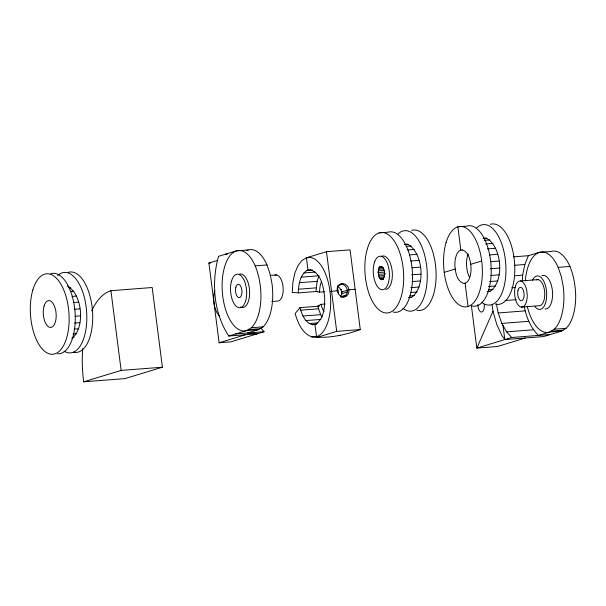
<?xml version="1.0" encoding="UTF-8"?>
<svg xmlns="http://www.w3.org/2000/svg" width="606" height="606" viewBox="0 0 606 606"><rect width="100%" height="100%" fill="white"/><g stroke="black" fill="none" stroke-linecap="round" stroke-linejoin="round"><path stroke-width="0.91" d="M340.39 296.902C342.799 293.493 341.587 288.244 337.625 286.585M300.015 307.636L295.099 313.575C297.91 322.642 301.97 333.149 311.552 336.792C328.066 338.693 344.761 335.179 360.275 329.566L350.063 249.861L326.49 251.679L306.424 257.785L301.796 260.588L297.826 265.89L294.781 273.329L292.88 282.396L292.251 292.471L298.319 292.895C298.523 284.896 299.818 275.344 306.894 270.435L310.272 269.738C321.688 273.329 323.634 287.865 324.695 298.144C324.649 307.151 324.104 318.309 316.059 324.021L312.673 324.725C305.023 322.968 301.803 314.461 300.015 307.636L319.385 306.144M318.961 275.775L317.105 281.328L316.006 291.524L319.498 292.137L324.551 291.744M378.099 272.594L378.886 267.966L379.523 266.981L381.106 266.269C385.348 268.61 385.825 276.313 382.371 279.54L380.704 279.343L379.197 277.434L378.099 272.594L384.484 272.094M522.334 280.608L522.66 275.154L524.849 264.489L528.371 255.709L539.378 252.361L551.172 251.452A40.352 19.233 85.6 0 1 569.951 266.443C573.776 275.866 575.48 285.979 575.7 296.114A40.352 19.233 85.6 0 1 566.057 328.323L561.383 331.156L543.529 336.58L504.836 339.572L476.831 348.094L471.423 305.894M71.872 338.58C85.325 327.558 82.742 294.546 67.357 286.009M408.489 297.697L411.254 297.485C426.215 287.449 423.268 252.77 407.8 244.271L404.444 244.354M487.179 291.622L489.943 291.41C504.904 281.373 501.957 246.687 486.482 238.196L483.133 238.272M319.498 292.137L319.862 287.698A20.172 9.613 85.6 0 1 321.483 281.646M340.534 284.108L342.087 284.214A6.727 5.878 73.1 0 1 347.283 290.297C347.624 292.993 346.344 295.97 343.731 297.046L346.753 295.758A6.727 5.878 73.1 0 0 345.284 284.259A6.727 5.878 73.1 0 0 337.178 290.691L330.028 291.592A39.935 19.036 85.6 0 1 316.529 336.678L311.552 336.792L313.438 336.648M492.08 304.894L492.989 311.196L476.831 348.094L497.458 346.496L525.41 337.996M217.683 260.383L208.888 263.057L219.122 342.761L230.886 341.852L257.33 333.808L247.362 333.035L258.429 329.672L263.11 326.839A40.352 19.233 85.6 0 0 272.071 284.123L270.109 274.003L267.004 264.958A40.352 19.233 85.6 0 0 248.218 249.967L236.431 250.884L218.524 256.323C211.229 282.51 213.57 313.052 228.788 336.012L257.33 333.808L264.072 331.747L260.928 328.21M524.22 306.371C526.296 317.059 530.561 327.77 538.522 335.429L549.589 332.065L554.27 329.232L566.057 328.323M228.788 336.012L246.642 330.581L251.316 327.748L263.11 326.839M325.195 304L320.983 304.326L317.695 306.272L320.657 314.658L322.127 316.938M341.216 296.652L346.155 295.122M341.443 296.978L345.617 295.698M246.528 250.483L248.218 249.967M337.777 285.532L342.087 284.214M341.61 292.016L348.965 289.782L355.116 289.304M341.595 293.766L347.299 292.031M341.686 297.304L346.753 295.758M82.719 348.571A80.696 38.466 85.6 0 0 83.643 381.81L121.139 370.41L162.408 367.221L152.189 287.517L110.921 290.713A80.696 38.466 85.6 0 0 91.642 310.84M444.221 272.367L455.204 269.026M470.718 264.307L481.702 260.966M219.122 342.761L245.475 334.739M162.408 367.221L124.919 378.621L83.651 381.81M360.275 329.566L336.701 331.384L316.635 337.489L314.938 324.255M492.989 311.196L496.746 324.46L501.927 335.663L504.836 339.572L511.669 337.504L550.437 334.482M345.42 296.531C341.549 298 337.557 294.524 337.178 290.691M248.24 329.641L260.08 328.702M379.167 232.893L388.007 232.204A40.352 19.233 85.6 0 1 412.36 271.609A40.352 19.233 85.6 0 1 393.196 312.029M225.424 254.225L227.235 254.088M405.035 244.491L407.8 244.271M483.724 238.408L486.482 238.196M406.543 246.369L411.148 246.013M484.315 240.362L489.837 239.931M208.888 263.057L210.699 262.921M308.015 270.208L306.424 257.785L308.31 257.641M407.83 249.945L414.277 249.445M485.603 243.938L492.966 243.37M258.429 329.672L246.642 330.581A40.352 19.233 85.6 0 1 222.75 275.745A40.352 19.233 85.6 0 1 255.217 265.867L267.004 264.958M409.603 254.914L416.973 254.346M487.368 248.907L495.655 248.271M410.747 261.012L419.041 260.375M489.436 254.937L497.731 254.293M68.932 287.888L70.705 287.752M306.894 270.435L312.476 270.003M270.011 275.435L276.48 274.935M379.523 266.981L382.257 266.769M303.826 272.965L314.991 272.102M513.524 256.853L528.371 255.709M70.281 291.463L73.834 291.183M378.886 267.966L383.446 267.61M378.417 269.291L383.893 268.867M412.057 267.761L420.344 267.117M490.746 261.686L499.033 261.042M378.152 270.867L384.537 270.374M301.28 277.147L318.029 275.851M72.084 296.425L76.53 296.084M378.265 274.336L385.56 273.776M514.645 265.276L524.849 264.489M378.636 275.988L384.113 275.571M299.425 282.691L317.105 281.328M411.588 274.836L420.799 274.124M490.277 268.761L499.488 268.049M379.197 277.434L384.666 277.018M379.901 278.578L383.545 278.298M73.265 302.523L78.598 302.114M380.704 279.343L383.439 279.131M381.545 279.669L383.371 279.525M525.319 280.836A40.352 19.233 85.6 0 1 538.499 252.679A40.352 19.233 85.6 0 1 558.164 267.352L569.951 266.443M298.394 289.236L316.074 287.865M412.088 281.555L420.375 280.911M490.769 275.472L499.064 274.836M74.576 309.272L79.901 308.855M514.312 275.798L522.66 275.154M298.319 292.895L317.688 291.395M340.92 289.683L341.617 289.63M410.807 287.661L419.094 287.017M489.489 281.578L497.784 280.942M520.486 280.972L538.03 279.616M75.03 316.279L80.356 315.862M271.783 301.493L277.328 301.061A13.112 6.249 85.6 0 0 283.093 287.024A13.112 6.249 85.6 0 0 274.859 275.192M410.595 292.524L417.049 292.031M488.368 286.517L495.731 285.949M511.759 287.767L515.464 287.486M409.77 295.955L414.375 295.599M488.459 289.88L493.057 289.524M74.599 323.066L79.931 322.65M300.629 310.189L318.309 308.825M74.205 329.103L78.651 328.755M302.977 316.029L320.657 314.658M505.169 300.531L516.304 299.667M73.046 334.042L76.606 333.77M72.152 337.474L73.932 337.337M305.909 320.582L320.794 319.438M309.211 323.551L317.589 322.907M521.334 307.098A13.112 6.249 85.6 0 0 526.152 288.145A13.112 6.249 85.6 0 0 515.244 286.865A13.112 6.249 85.6 0 0 521.334 307.098L538.878 305.742A13.112 6.249 85.6 0 0 544.642 291.706A13.112 6.249 85.6 0 0 536.416 279.874M312.673 324.725L316.4 324.437M496.428 303.947L498.208 312.961L525.107 310.878M235.575 333.951L264.072 331.747M498.208 312.961L501.836 323.399L528.743 321.316M501.836 323.399L506.548 331.853L533.447 329.77M551.24 331.096L563.088 330.209M487.429 291.471L489.943 291.41M409.095 297.538L411.254 297.485M338.519 335.436L340.208 335.671M506.548 331.853L511.669 337.504M558.164 267.352L561.27 276.397L563.232 286.517A40.352 19.233 85.6 0 1 554.27 329.232M255.217 265.867C259.057 275.291 260.785 285.396 260.959 295.539A40.352 19.233 85.6 0 1 251.316 327.748M320.983 304.326L322.074 307.712A20.172 9.613 85.6 0 0 324.036 311.522M502.965 325.422L504.836 339.572M460.848 250.164L457.856 226.811L466.696 226.129A40.352 19.233 85.6 0 1 491.049 265.534A40.352 19.233 85.6 0 1 471.885 305.947M465.075 283.161L468.067 306.515M326.49 251.679L336.701 331.384M110.921 290.713L121.139 370.41M341.807 291.418L342.095 294.099M57.623 275.639A40.352 19.233 85.6 0 1 86.522 310.461A40.352 19.233 85.6 0 1 64.107 351.185M68.198 272.352A40.352 19.233 85.6 0 1 92.551 311.757A40.352 19.233 85.6 0 1 73.379 352.169M50.752 273.7A40.352 19.233 85.6 0 1 74.977 311.348A40.352 19.233 85.6 0 1 57.623 353.783M541.87 275.791A16.809 8.014 85.6 0 1 552.422 290.963A16.809 8.014 85.6 0 1 545.029 308.962M532.492 280.161A16.809 8.014 85.6 0 1 543.362 280.449A16.809 8.014 85.6 0 1 545.521 303.053A16.809 8.014 85.6 0 1 535.03 306.697M558.891 331.558A40.352 19.233 85.6 0 0 561.383 331.156L549.589 332.065A40.352 19.233 85.6 0 1 527.258 306.265M484.217 304.439A6.727 3.204 85.6 0 1 481.528 312.098A6.727 3.204 85.6 0 1 477.854 304.591M306.424 257.785A39.935 19.036 85.6 0 1 330.028 291.592M337.292 287.024A20.172 9.613 85.6 0 1 338.618 293.736M239.597 274.079A16.809 8.014 85.6 0 1 249.611 291.675A16.809 8.014 85.6 0 1 240.673 307.06M219.736 316.105A16.809 8.014 85.6 0 1 214.774 290.471M381.325 256.482A16.809 8.014 85.6 0 1 392.044 270.049A16.809 8.014 85.6 0 1 385.863 289.471M398.066 233.901A40.352 19.233 85.6 0 1 427.101 270.473A40.352 19.233 85.6 0 1 402.899 308.28M411.588 230.386A40.352 19.233 85.6 0 1 435.941 269.791A40.352 19.233 85.6 0 1 416.769 310.204M490.277 224.311A40.352 19.233 85.6 0 1 514.63 263.708A40.352 19.233 85.6 0 1 495.458 304.129M469.286 276.934A16.809 8.014 85.6 0 1 468.18 254.005M476.755 227.826A40.352 19.233 85.6 0 1 505.79 264.39A40.352 19.233 85.6 0 1 481.588 302.205M462.416 249.914L460.348 250.24A16.809 8.014 85.6 0 0 454.886 265.716C455.47 272.094 456.598 280.926 463.507 283.411L465.575 283.085A16.809 8.014 85.6 0 0 471.036 267.61C470.453 261.239 469.324 252.407 462.416 249.914M32.86 289.873A40.352 19.233 85.6 0 0 49.806 353.995A40.352 19.233 85.6 0 0 66.508 298.205A40.352 19.233 85.6 0 0 32.86 289.873M44.102 305.977A13.453 6.408 85.6 0 0 49.753 327.346A13.453 6.408 85.6 0 0 55.32 308.749A13.453 6.408 85.6 0 0 44.102 305.977M518.001 290.357A6.727 3.204 85.6 0 0 521.13 300.735A6.727 3.204 85.6 0 0 523.599 291.016A6.727 3.204 85.6 0 0 518.001 290.357M235.825 287.274A6.727 3.204 85.6 0 0 238.946 297.644A6.727 3.204 85.6 0 0 241.415 287.926A6.727 3.204 85.6 0 0 235.825 287.274M231.325 281.767A16.809 8.014 85.6 0 0 239.135 307.704A16.809 8.014 85.6 0 0 245.309 283.403A16.809 8.014 85.6 0 0 231.325 281.767M374.591 262.012A16.809 8.014 85.6 0 0 380.81 289.448A16.809 8.014 85.6 0 0 388.582 267.443A16.809 8.014 85.6 0 0 374.591 262.012M367.41 248.596A40.352 19.233 85.6 0 0 384.355 312.711A40.352 19.233 85.6 0 0 401.058 256.921A40.352 19.233 85.6 0 0 367.41 248.596M446.099 242.514A40.352 19.233 85.6 0 0 463.045 306.628A40.352 19.233 85.6 0 0 479.747 250.846A40.352 19.233 85.6 0 0 446.099 242.514"/></g></svg>
